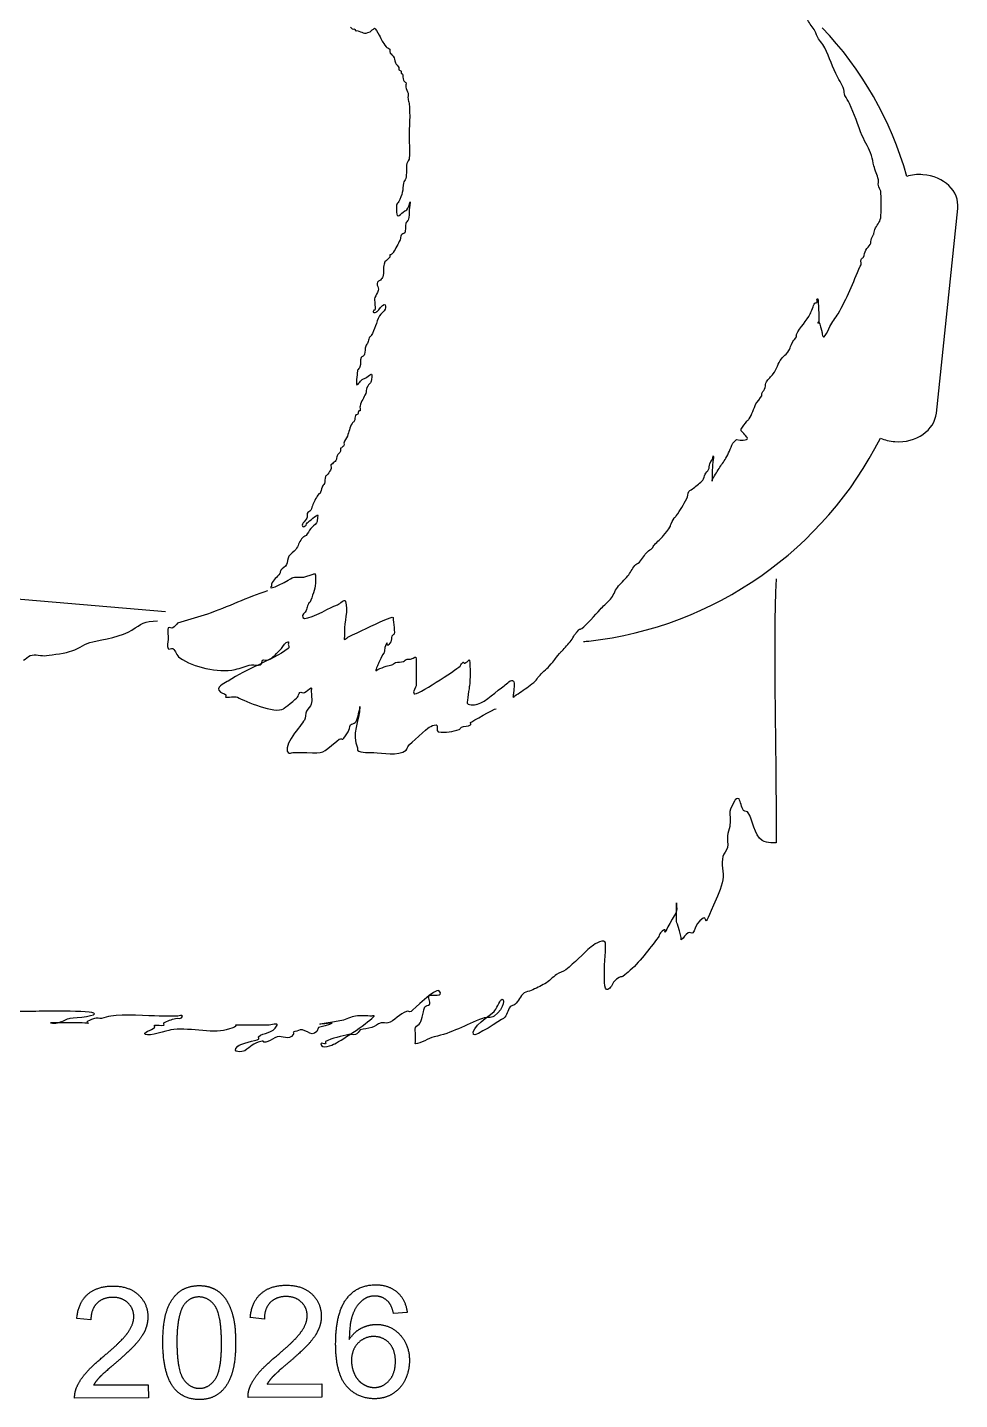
# Model space of a CAD drawing. Header units: millimetres. Extents: x 42 to 205, y 3 to 85.
# Drawn here: x 180.34 to 205.4, y 6.4 to 43.28 of the extents above; entities that cross this region are included whole.
import ezdxf

# ---------------------------------------------------------------- set-up
doc = ezdxf.new("R2010")
doc.units = ezdxf.units.MM
doc.layers.get('0').update_dxf_attribs({"linetype": 'CONTINUOUS'})

msp = doc.modelspace()

# ---------------------------------------------------------------- linework, layer by layer
for p, q in [((204.774, 32.916), (205.348, 38.415)), ((168.134, 28.947), (184.055, 27.578)), ((185.182, 27.514), (184.374, 27.266)), ((188.863, 27.046), (188.863, 26.891)), ((190.794, 26.301), (190.794, 25.587)), ((187.475, 23.787), (187.848, 23.787)), ((200.463, 22.483), (200.463, 21.551)), ((197.792, 19.502), (197.792, 19.75)), ((180.469, 16.83), (180.034, 16.83)), ((184.383, 16.706), (183.886, 16.706)), ((181.215, 16.52), (180.966, 16.52)), ((181.712, 16.52), (181.215, 16.52)), ((186.805, 16.457), (186.122, 16.457)), ((190.776, 16.023), (190.776, 16.209)), ((182.049, 8.539), (181.67, 8.576)), ((186.71, 8.561), (186.332, 8.598)), ((190.551, 8.739), (190.185, 8.708)), ((182.121, 6.787), (183.592, 6.794)), ((183.592, 6.794), (183.594, 6.44)), ((186.782, 6.809), (188.254, 6.816)), ((188.254, 6.816), (188.255, 6.462)), ((183.594, 6.44), (181.611, 6.431)), ((188.255, 6.462), (186.272, 6.453))]:
    msp.add_line(p, q)
for points, degree in [([(189.024, 43.291), (189.105, 43.191), (189.1, 43.275), (189.148, 43.229)], 3), ([(189.148, 43.229), (189.156, 43.221), (189.139, 43.202), (189.148, 43.198)], 3), ([(189.148, 43.198), (189.167, 43.188), (189.191, 43.203), (189.209, 43.198)], 3), ([(189.209, 43.198), (189.339, 43.165), (189.389, 43.086), (189.551, 43.167)], 3), ([(189.551, 43.167), (189.596, 43.19), (189.627, 43.241), (189.675, 43.26)], 3), ([(189.675, 43.26), (189.689, 43.265), (189.749, 43.166), (189.8, 43.073)], 3), ([(201.507, 43.196), (201.454, 43.295), (201.365, 43.373), (201.322, 43.476)], 3), ([(201.601, 42.979), (201.56, 43.047), (201.545, 43.127), (201.507, 43.196)], 3), ([(203.978, 39.28), (203.556, 40.795), (202.769, 42.163), (201.706, 43.276)], 3), ([(189.8, 43.073), (189.873, 42.94), (189.871, 42.895), (189.985, 42.763)], 3), ([(201.725, 42.824), (201.692, 42.881), (201.634, 42.922), (201.601, 42.979)], 3), ([(202.067, 42.047), (201.953, 42.292), (201.861, 42.589), (201.725, 42.824)], 3), ([(189.985, 42.763), (190.01, 42.735), (190.056, 42.731), (190.079, 42.701)], 3), ([(190.079, 42.701), (190.091, 42.684), (190.074, 42.659), (190.079, 42.638)], 3), ([(190.079, 42.638), (190.098, 42.563), (190.125, 42.576), (190.173, 42.514)], 3), ([(190.173, 42.514), (190.224, 42.448), (190.198, 42.412), (190.234, 42.328)], 3), ([(190.234, 42.328), (190.254, 42.28), (190.31, 42.253), (190.328, 42.203)], 3), ([(190.328, 42.203), (190.335, 42.184), (190.317, 42.159), (190.328, 42.141)], 3), ([(190.328, 42.141), (190.341, 42.122), (190.376, 42.129), (190.389, 42.11)], 3), ([(190.389, 42.11), (190.4, 42.093), (190.38, 42.067), (190.389, 42.048)], 3), ([(190.389, 42.048), (190.393, 42.039), (190.414, 42.057), (190.419, 42.048)], 3), ([(190.419, 42.048), (190.442, 42.003), (190.428, 41.907), (190.45, 41.862)], 3), ([(190.45, 41.862), (190.463, 41.835), (190.496, 41.824), (190.511, 41.799)], 3), ([(190.511, 41.799), (190.534, 41.765), (190.501, 41.715), (190.511, 41.675)], 3), ([(202.286, 41.612), (202.235, 41.763), (202.136, 41.903), (202.067, 42.047)], 3), ([(190.511, 41.675), (190.518, 41.646), (190.567, 41.557), (190.572, 41.52)], 3), ([(190.572, 41.52), (190.579, 41.469), (190.566, 41.416), (190.572, 41.365)], 3), ([(190.572, 41.365), (190.577, 41.322), (190.597, 41.283), (190.602, 41.241)], 3), ([(202.316, 41.457), (202.296, 41.506), (202.302, 41.562), (202.286, 41.612)], 3), ([(202.44, 41.24), (202.407, 41.316), (202.349, 41.38), (202.316, 41.457)], 3), ([(190.602, 41.241), (190.635, 40.938), (190.602, 40.613), (190.602, 40.309)], 3), ([(202.782, 40.37), (202.663, 40.657), (202.566, 40.956), (202.44, 41.24)], 3), ([(190.602, 40.309), (190.602, 40.14), (190.63, 39.948), (190.602, 39.781)], 3), ([(203.031, 39.842), (202.97, 40.022), (202.856, 40.195), (202.782, 40.37)], 3), ([(203.092, 39.563), (203.067, 39.654), (203.059, 39.752), (203.031, 39.842)], 3), ([(190.541, 39.626), (190.516, 39.501), (190.545, 39.343), (190.511, 39.222)], 3), ([(190.602, 39.781), (190.613, 39.718), (190.552, 39.68), (190.541, 39.626)], 3), ([(203.216, 39.19), (203.186, 39.318), (203.128, 39.437), (203.092, 39.563)], 3), ([(190.511, 39.222), (190.498, 39.177), (190.463, 39.142), (190.45, 39.098)], 3), ([(203.216, 39.035), (203.206, 39.086), (203.228, 39.14), (203.216, 39.19)], 3), ([(204.41, 39.325), (204.258, 39.336), (204.112, 39.319), (203.978, 39.28)], 3), ([(205.348, 38.415), (205.397, 38.88), (204.978, 39.286), (204.41, 39.325)], 3), ([(190.419, 38.849), (190.4, 38.781), (190.369, 38.672), (190.325, 38.601)], 3), ([(190.45, 39.098), (190.428, 39.023), (190.441, 38.927), (190.419, 38.849)], 3), ([(190.544, 38.383), (190.612, 38.475), (190.666, 38.804), (190.605, 38.383)], 3), ([(203.277, 38.88), (203.267, 38.934), (203.227, 38.98), (203.216, 39.035)], 3), ([(203.277, 38.165), (203.297, 38.3), (203.302, 38.755), (203.277, 38.88)], 3), ([(190.264, 38.508), (190.25, 38.463), (190.264, 38.373), (190.264, 38.321)], 3), ([(190.325, 38.601), (190.306, 38.569), (190.275, 38.543), (190.264, 38.508)], 3), ([(190.483, 38.352), (190.501, 38.366), (190.531, 38.365), (190.544, 38.383)], 3), ([(190.605, 38.383), (190.592, 38.291), (190.617, 38.191), (190.574, 38.104)], 3), ([(190.264, 38.321), (190.264, 38.111), (190.386, 38.28), (190.483, 38.352)], 3), ([(190.513, 38.01), (190.499, 37.966), (190.503, 37.782), (190.483, 37.762)], 3), ([(190.574, 38.104), (190.558, 38.07), (190.524, 38.046), (190.513, 38.01)], 3), ([(203.122, 37.855), (203.163, 37.976), (203.257, 38.029), (203.277, 38.165)], 3), ([(190.389, 37.7), (190.365, 37.664), (190.375, 37.615), (190.358, 37.576)], 3), ([(190.483, 37.762), (190.458, 37.736), (190.409, 37.731), (190.389, 37.7)], 3), ([(203.029, 37.606), (203.156, 37.86), (203.037, 37.601), (203.122, 37.855)], 3), ([(190.358, 37.576), (190.305, 37.457), (190.242, 37.344), (190.173, 37.234)], 3), ([(202.813, 37.11), (202.843, 37.168), (202.843, 37.238), (202.874, 37.296)], 3), ([(202.874, 37.296), (202.904, 37.354), (202.968, 37.392), (202.998, 37.451)], 3), ([(202.998, 37.451), (203.022, 37.498), (203.012, 37.556), (203.029, 37.606)], 3), ([(189.927, 36.923), (189.899, 36.815), (189.938, 36.688), (189.896, 36.581)], 3), ([(190.082, 37.11), (190.028, 37.03), (189.95, 37.014), (189.927, 36.923)], 3), ([(190.082, 37.172), (190.072, 37.153), (190.093, 37.127), (190.082, 37.11)], 3), ([(190.112, 37.172), (190.103, 37.166), (190.087, 37.181), (190.082, 37.172)], 3), ([(190.173, 37.234), (190.157, 37.209), (190.135, 37.188), (190.112, 37.172)], 3), ([(202.721, 36.861), (202.787, 36.912), (202.729, 36.989), (202.752, 37.047)], 3), ([(202.752, 37.047), (202.762, 37.074), (202.8, 37.083), (202.813, 37.11)], 3), ([(189.896, 36.581), (189.882, 36.547), (189.848, 36.523), (189.835, 36.488)], 3), ([(202.131, 35.588), (202.372, 35.99), (202.537, 36.431), (202.721, 36.861)], 3), ([(189.835, 36.488), (189.645, 36.426), (189.807, 36.298), (189.774, 36.209)], 3), ([(189.774, 36.209), (189.75, 36.144), (189.708, 36.086), (189.68, 36.022)], 3), ([(189.68, 36.022), (189.665, 35.986), (189.68, 35.906), (189.68, 35.867)], 3), ([(189.68, 35.867), (189.68, 35.805), (189.695, 35.741), (189.68, 35.681)], 3), ([(189.744, 35.65), (189.787, 35.678), (189.876, 35.836), (189.929, 35.836)], 3), ([(189.929, 35.836), (189.972, 35.836), (189.975, 35.752), (189.96, 35.712)], 3), ([(201.384, 35.588), (201.412, 35.642), (201.466, 35.812), (201.509, 35.867)], 3), ([(201.6, 35.929), (201.661, 34.727), (201.506, 35.808), (201.694, 35.122)], 3), ([(201.509, 35.867), (201.523, 35.885), (201.56, 35.878), (201.57, 35.898)], 3), ([(201.57, 35.898), (201.584, 35.926), (201.548, 35.969), (201.57, 35.991)], 3), ([(201.57, 35.991), (201.586, 36.008), (201.6, 35.952), (201.6, 35.929)], 3), ([(189.805, 35.526), (189.716, 35.362), (189.683, 35.155), (189.586, 34.998)], 3), ([(189.65, 35.681), (189.594, 35.568), (189.721, 35.635), (189.744, 35.65)], 3), ([(189.68, 35.681), (189.678, 35.671), (189.655, 35.69), (189.65, 35.681)], 3), ([(189.96, 35.712), (189.929, 35.637), (189.843, 35.597), (189.805, 35.526)], 3), ([(201.012, 35.029), (201.111, 35.226), (201.286, 35.391), (201.384, 35.588)], 3), ([(201.913, 35.246), (201.981, 35.363), (202.06, 35.472), (202.131, 35.588)], 3), ([(201.694, 35.122), (201.703, 35.09), (201.704, 34.886), (201.788, 34.997)], 3), ([(201.788, 34.997), (201.844, 35.072), (201.867, 35.166), (201.913, 35.246)], 3), ([(189.434, 34.718), (189.413, 34.648), (189.426, 34.57), (189.403, 34.5)], 3), ([(189.495, 34.811), (189.48, 34.777), (189.444, 34.754), (189.434, 34.718)], 3), ([(189.525, 34.935), (189.506, 34.897), (189.511, 34.85), (189.495, 34.811)], 3), ([(189.586, 34.998), (189.571, 34.972), (189.538, 34.962), (189.525, 34.935)], 3), ([(200.732, 34.501), (200.887, 34.679), (200.783, 34.592), (200.918, 34.842)], 3), ([(200.918, 34.842), (200.943, 34.888), (200.989, 34.92), (201.012, 34.966)], 3), ([(201.012, 34.966), (201.021, 34.985), (201.002, 35.01), (201.012, 35.029)], 3), ([(189.309, 34.407), (189.285, 34.335), (189.307, 34.23), (189.279, 34.159)], 3), ([(189.403, 34.5), (189.407, 34.448), (189.325, 34.449), (189.309, 34.407)], 3), ([(200.389, 33.973), (200.486, 34.094), (200.516, 34.255), (200.608, 34.376)], 3), ([(200.608, 34.376), (200.643, 34.423), (200.694, 34.457), (200.732, 34.501)], 3), ([(189.218, 34.066), (189.21, 34.041), (189.177, 33.725), (189.188, 33.693)], 3), ([(189.279, 34.159), (189.265, 34.124), (189.228, 34.101), (189.218, 34.066)], 3), ([(189.467, 33.879), (189.566, 33.945), (189.627, 34.06), (189.591, 33.817)], 3), ([(200.204, 33.755), (200.252, 33.838), (200.331, 33.898), (200.389, 33.973)], 3), ([(189.188, 33.693), (189.208, 33.63), (189.289, 33.777), (189.342, 33.817)], 3), ([(189.342, 33.817), (189.381, 33.845), (189.429, 33.853), (189.467, 33.879)], 3), ([(189.467, 33.6), (189.443, 33.552), (189.457, 33.493), (189.436, 33.445)], 3), ([(189.591, 33.817), (189.572, 33.684), (189.536, 33.735), (189.467, 33.6)], 3), ([(200.08, 33.445), (200.115, 33.531), (200.151, 33.521), (200.174, 33.6)], 3), ([(200.174, 33.6), (200.188, 33.651), (200.178, 33.71), (200.204, 33.755)], 3), ([(189.436, 33.445), (189.381, 33.313), (189.322, 33.255), (189.282, 33.103)], 3), ([(199.925, 33.165), (199.937, 33.188), (200.064, 33.341), (200.08, 33.383)], 3), ([(200.08, 33.383), (200.087, 33.402), (200.072, 33.426), (200.08, 33.445)], 3), ([(189.16, 32.854), (189.132, 32.809), (189.157, 32.743), (189.129, 32.699)], 3), ([(189.221, 32.885), (189.207, 32.867), (189.17, 32.874), (189.16, 32.854)], 3), ([(189.251, 32.979), (189.233, 32.951), (189.24, 32.912), (189.221, 32.885)], 3), ([(189.282, 32.979), (189.279, 32.969), (189.256, 32.987), (189.251, 32.979)], 3), ([(189.282, 33.103), (189.271, 33.063), (189.292, 33.019), (189.282, 32.979)], 3), ([(199.739, 32.761), (199.815, 32.863), (199.864, 33.053), (199.925, 33.165)], 3), ([(203.66, 32.149), (204.229, 32.109), (204.725, 32.452), (204.774, 32.916)], 3), ([(189.068, 32.637), (189.007, 32.536), (188.984, 32.405), (188.944, 32.295)], 3), ([(189.129, 32.699), (189.113, 32.675), (189.081, 32.662), (189.068, 32.637)], 3), ([(199.399, 32.202), (200.011, 32.127), (199.47, 32.395), (199.523, 32.482)], 3), ([(199.523, 32.482), (199.574, 32.554), (199.627, 32.627), (199.678, 32.699)], 3), ([(199.678, 32.699), (199.699, 32.72), (199.724, 32.738), (199.739, 32.761)], 3), ([(188.85, 32.109), (188.845, 32.089), (188.859, 32.065), (188.85, 32.047)], 3), ([(188.944, 32.295), (188.919, 32.23), (188.867, 32.177), (188.85, 32.109)], 3), ([(195.43, 26.788), (198.816, 27.16), (201.765, 29.255), (203.268, 32.242)], 3), ([(199.211, 31.892), (199.241, 31.964), (199.264, 32.042), (199.305, 32.109)], 3), ([(199.305, 32.109), (199.327, 32.147), (199.373, 32.165), (199.399, 32.202)], 3), ([(203.268, 32.242), (203.385, 32.191), (203.52, 32.159), (203.66, 32.149)], 3), ([(188.664, 31.767), (188.648, 31.727), (188.655, 31.68), (188.634, 31.643)], 3), ([(188.758, 31.891), (188.735, 31.845), (188.685, 31.815), (188.664, 31.767)], 3), ([(188.789, 31.985), (188.73, 31.988), (188.768, 31.912), (188.758, 31.891)], 3), ([(188.85, 32.047), (188.837, 32.021), (188.804, 32.008), (188.789, 31.985)], 3), ([(198.683, 31.55), (198.718, 31.648), (198.777, 31.661), (198.777, 31.767)], 3), ([(198.777, 31.767), (198.777, 31.798), (198.782, 31.705), (198.777, 31.674)], 3), ([(199.117, 31.705), (199.152, 31.765), (199.178, 31.829), (199.211, 31.892)], 3), ([(188.509, 31.425), (188.481, 31.371), (188.451, 31.319), (188.415, 31.27)], 3), ([(188.54, 31.55), (188.446, 31.528), (188.528, 31.464), (188.509, 31.425)], 3), ([(188.634, 31.643), (188.612, 31.605), (188.565, 31.586), (188.54, 31.55)], 3), ([(198.558, 31.271), (198.583, 31.316), (198.629, 31.348), (198.652, 31.395)], 3), ([(198.652, 31.395), (198.674, 31.443), (198.665, 31.501), (198.683, 31.55)], 3), ([(198.777, 31.674), (198.744, 31.476), (198.746, 31.285), (198.746, 31.084)], 3), ([(198.746, 31.115), (198.804, 31.221), (198.868, 31.324), (198.931, 31.426)], 3), ([(198.931, 31.426), (198.992, 31.52), (199.061, 31.609), (199.117, 31.705)], 3), ([(188.324, 31.022), (188.312, 30.986), (188.278, 30.962), (188.263, 30.928)], 3), ([(188.354, 31.208), (188.332, 31.149), (188.343, 31.082), (188.324, 31.022)], 3), ([(188.415, 31.27), (188.398, 31.246), (188.365, 31.235), (188.354, 31.208)], 3), ([(198.248, 30.898), (198.332, 30.968), (198.426, 31.031), (198.497, 31.115)], 3), ([(198.497, 31.115), (198.533, 31.158), (198.533, 31.222), (198.558, 31.271)], 3), ([(198.746, 31.084), (198.746, 31.074), (198.741, 31.106), (198.746, 31.115)], 3), ([(188.172, 30.742), (188.116, 30.666), (188.06, 30.55), (188.017, 30.462)], 3), ([(188.202, 30.742), (188.197, 30.733), (188.177, 30.75), (188.172, 30.742)], 3), ([(188.263, 30.928), (188.238, 30.868), (188.23, 30.801), (188.202, 30.742)], 3), ([(197.783, 30.152), (197.885, 30.303), (197.981, 30.456), (198.063, 30.618)], 3), ([(198.063, 30.618), (198.093, 30.677), (198.088, 30.75), (198.124, 30.805)], 3), ([(198.124, 30.805), (198.152, 30.848), (198.208, 30.865), (198.248, 30.898)], 3), ([(187.956, 30.307), (187.93, 30.272), (187.882, 30.253), (187.862, 30.214)], 3), ([(188.017, 30.462), (187.992, 30.413), (187.989, 30.352), (187.956, 30.307)], 3), ([(187.862, 30.121), (187.846, 30.042), (187.699, 29.947), (187.737, 29.872)], 3), ([(187.737, 29.872), (187.752, 29.843), (187.808, 29.88), (187.831, 29.903)], 3), ([(187.831, 29.903), (187.848, 29.92), (187.846, 29.949), (187.862, 29.966)], 3), ([(187.862, 30.214), (187.848, 30.186), (187.868, 30.151), (187.862, 30.121)], 3), ([(187.862, 29.966), (187.897, 30), (188.139, 30.185), (188.141, 30.183)], 3), ([(188.111, 29.966), (188.072, 29.903), (188.001, 29.867), (187.956, 29.81)], 3), ([(188.141, 30.121), (188.134, 30.068), (188.137, 30.011), (188.111, 29.966)], 3), ([(188.141, 30.183), (188.156, 30.168), (188.144, 30.141), (188.141, 30.121)], 3), ([(197.443, 29.624), (197.74, 29.986), (197.534, 29.789), (197.722, 30.09)], 3), ([(197.722, 30.09), (197.738, 30.115), (197.768, 30.128), (197.783, 30.152)], 3), ([(187.709, 29.531), (187.646, 29.446), (187.62, 29.338), (187.554, 29.251)], 3), ([(187.77, 29.593), (187.75, 29.572), (187.724, 29.554), (187.709, 29.531)], 3), ([(187.831, 29.624), (187.816, 29.606), (187.791, 29.603), (187.77, 29.593)], 3), ([(187.956, 29.81), (187.907, 29.753), (187.879, 29.681), (187.831, 29.624)], 3), ([(197.194, 29.376), (197.272, 29.463), (197.369, 29.534), (197.443, 29.624)], 3), ([(187.554, 29.251), (187.501, 29.182), (187.417, 29.138), (187.369, 29.065)], 3), ([(196.79, 28.91), (196.868, 28.997), (196.927, 29.103), (197.008, 29.19)], 3), ([(197.008, 29.19), (197.044, 29.228), (197.097, 29.246), (197.133, 29.283)], 3), ([(197.133, 29.283), (197.158, 29.309), (197.171, 29.348), (197.194, 29.376)], 3), ([(187.308, 28.847), (187.275, 28.782), (187.194, 28.753), (187.153, 28.692)], 3), ([(187.369, 29.065), (187.338, 29.018), (187.331, 28.893), (187.308, 28.847)], 3), ([(196.48, 28.537), (196.548, 28.625), (196.594, 28.731), (196.665, 28.817)], 3), ([(196.665, 28.817), (196.698, 28.857), (196.754, 28.872), (196.79, 28.91)], 3), ([(187.123, 28.599), (187.056, 28.5), (186.945, 28.439), (186.904, 28.319)], 3), ([(187.092, 28.288), (187.579, 28.519), (187.388, 28.506), (187.651, 28.506)], 3), ([(187.153, 28.692), (187.135, 28.665), (187.14, 28.626), (187.123, 28.599)], 3), ([(187.651, 28.506), (187.689, 28.506), (187.74, 28.499), (187.776, 28.506)], 3), ([(187.776, 28.506), (187.862, 28.523), (188.05, 28.604), (188.055, 28.599)], 3), ([(188.085, 28.413), (188.085, 28.223), (188.027, 28.064), (187.961, 27.885)], 3), ([(188.055, 28.599), (188.106, 28.55), (188.085, 28.471), (188.085, 28.413)], 3), ([(196.2, 28.227), (196.287, 28.337), (196.394, 28.428), (196.48, 28.537)], 3), ([(200.465, 28.462), (200.386, 26.557), (200.463, 24.223), (200.463, 22.483)], 3), ([(186.797, 28.135), (186.247, 27.963), (185.729, 27.697), (185.182, 27.514)], 3), ([(186.874, 28.226), (186.874, 28.204), (186.96, 28.226), (187.092, 28.288)], 3), ([(186.904, 28.257), (186.9, 28.243), (186.874, 28.241), (186.874, 28.226)], 3), ([(186.904, 28.319), (186.897, 28.3), (186.911, 28.277), (186.904, 28.257)], 3), ([(196.015, 27.916), (196.096, 28.006), (196.127, 28.132), (196.2, 28.227)], 3), ([(187.743, 27.419), (187.801, 27.304), (188.424, 27.651), (188.581, 27.729)], 3), ([(187.867, 27.73), (187.85, 27.69), (187.855, 27.643), (187.837, 27.605)], 3), ([(187.961, 27.885), (187.905, 27.734), (187.954, 27.931), (187.867, 27.73)], 3), ([(188.581, 27.729), (188.611, 27.744), (188.644, 27.746), (188.675, 27.76)], 3), ([(188.675, 27.76), (188.746, 27.796), (188.871, 27.929), (188.893, 27.854)], 3), ([(188.893, 27.854), (188.965, 27.609), (188.863, 27.305), (188.863, 27.046)], 3), ([(195.3, 27.171), (195.425, 27.279), (195.702, 27.6), (195.766, 27.668)], 3), ([(195.766, 27.668), (195.847, 27.753), (195.936, 27.829), (196.015, 27.916)], 3), ([(183.152, 27.081), (183.399, 27.245), (183.491, 27.329), (183.836, 27.329)], 3), ([(187.837, 27.605), (187.812, 27.556), (187.704, 27.498), (187.743, 27.419)], 3), ([(188.957, 26.891), (189.282, 27.054), (189.619, 27.206), (189.951, 27.357)], 3), ([(189.951, 27.357), (190.04, 27.398), (190.164, 27.442), (190.169, 27.419)], 3), ([(190.169, 27.419), (190.169, 27.414), (190.22, 27.053), (190.2, 26.984)], 3), ([(182.097, 26.77), (182.377, 26.826), (182.907, 26.917), (183.152, 27.081)], 3), ([(184.125, 27.142), (184.101, 27.13), (184.125, 26.882), (184.125, 26.831)], 3), ([(184.25, 27.142), (184.212, 27.123), (184.163, 27.16), (184.125, 27.142)], 3), ([(184.374, 27.266), (184.334, 27.224), (184.303, 27.168), (184.25, 27.142)], 3), ([(190.108, 26.767), (189.943, 26.477), (190.078, 26.943), (189.953, 26.612)], 3), ([(190.2, 26.984), (190.192, 26.956), (190.149, 26.949), (190.139, 26.922)], 3), ([(194.957, 26.798), (194.996, 26.846), (195.013, 26.906), (195.051, 26.953)], 3), ([(195.051, 26.953), (195.28, 27.239), (195.123, 27.015), (195.3, 27.171)], 3), ([(181.537, 26.522), (181.764, 26.606), (181.876, 26.726), (182.097, 26.77)], 3), ([(184.125, 26.831), (184.125, 26.748), (184.087, 26.657), (184.125, 26.583)], 3), ([(184.125, 26.583), (184.144, 26.546), (184.214, 26.606), (184.25, 26.583)], 3), ([(184.25, 26.583), (184.336, 26.525), (184.349, 26.392), (184.435, 26.334)], 3), ([(187.353, 26.583), (186.887, 26.256), (186.237, 26.045), (185.738, 25.713)], 3), ([(186.795, 26.272), (186.948, 26.333), (187.056, 26.47), (187.168, 26.583)], 3), ([(187.168, 26.583), (187.229, 26.645), (187.267, 26.769), (187.353, 26.769)], 3), ([(187.353, 26.769), (187.374, 26.769), (187.353, 26.728), (187.353, 26.707)], 3), ([(187.353, 26.707), (187.353, 26.665), (187.386, 26.606), (187.353, 26.583)], 3), ([(188.863, 26.891), (188.863, 26.87), (188.842, 26.829), (188.863, 26.829)], 3), ([(188.863, 26.829), (188.901, 26.829), (188.924, 26.874), (188.957, 26.891)], 3), ([(189.953, 26.612), (189.892, 26.312), (189.967, 26.576), (189.859, 26.363)], 3), ([(190.139, 26.922), (190.118, 26.874), (190.134, 26.813), (190.108, 26.767)], 3), ([(194.708, 26.519), (194.792, 26.612), (194.879, 26.7), (194.957, 26.798)], 3), ([(195.293, 26.774), (195.339, 26.779), (195.384, 26.784), (195.43, 26.788)], 3), ([(180.234, 26.273), (180.303, 26.301), (180.348, 26.374), (180.419, 26.397)], 3), ([(180.419, 26.397), (180.557, 26.443), (180.71, 26.38), (180.854, 26.397)], 3), ([(180.854, 26.397), (181.019, 26.418), (181.397, 26.469), (181.537, 26.522)], 3), ([(184.435, 26.334), (184.813, 26.082), (185.442, 25.927), (185.926, 26.024)], 3), ([(186.61, 26.148), (186.653, 26.165), (186.633, 26.246), (186.671, 26.272)], 3), ([(186.671, 26.272), (186.706, 26.295), (186.757, 26.257), (186.795, 26.272)], 3), ([(189.859, 26.363), (189.798, 26.241), (189.781, 26.176), (189.735, 26.084)], 3), ([(190.139, 26.146), (190.174, 26.156), (190.195, 26.199), (190.233, 26.208)], 3), ([(190.233, 26.208), (190.304, 26.226), (190.38, 26.218), (190.451, 26.239)], 3), ([(190.451, 26.239), (190.487, 26.25), (190.51, 26.289), (190.545, 26.301)], 3), ([(190.545, 26.301), (190.576, 26.311), (190.609, 26.295), (190.639, 26.301)], 3), ([(190.639, 26.301), (190.753, 26.324), (190.794, 26.408), (190.794, 26.301)], 3), ([(192.006, 26.177), (192.102, 26.272), (192.031, 26.159), (192.13, 26.208)], 3), ([(192.13, 26.208), (192.163, 26.225), (192.219, 26.307), (192.224, 26.27)], 3), ([(192.224, 26.27), (192.248, 26.104), (192.247, 25.747), (192.224, 25.587)], 3), ([(194.368, 26.115), (194.536, 26.299), (194.497, 26.281), (194.648, 26.456)], 3), ([(194.648, 26.456), (194.667, 26.479), (194.688, 26.498), (194.708, 26.519)], 3), ([(185.926, 26.024), (186.073, 26.053), (186.212, 26.121), (186.361, 26.148)], 3), ([(186.361, 26.148), (186.442, 26.163), (186.534, 26.117), (186.61, 26.148)], 3), ([(189.735, 26.084), (189.732, 26.077), (189.699, 25.99), (189.704, 25.99)], 3), ([(189.704, 25.99), (189.728, 25.99), (189.745, 26.012), (189.765, 26.021)], 3), ([(189.765, 26.021), (189.837, 26.053), (189.908, 26.09), (189.984, 26.115)], 3), ([(189.984, 26.115), (190.035, 26.131), (190.088, 26.131), (190.139, 26.146)], 3), ([(190.733, 25.369), (190.797, 25.306), (191.848, 26.01), (191.975, 26.115)], 3), ([(191.975, 26.115), (191.993, 26.129), (191.99, 26.16), (192.006, 26.177)], 3), ([(193.994, 25.711), (194.033, 25.745), (194.055, 25.795), (194.088, 25.835)], 3), ([(194.088, 25.835), (194.17, 25.936), (194.282, 26.021), (194.368, 26.115)], 3), ([(185.738, 25.713), (185.687, 25.679), (185.434, 25.576), (185.489, 25.465)], 3), ([(185.489, 25.465), (185.53, 25.381), (185.637, 25.379), (185.675, 25.34)], 3), ([(187.786, 25.402), (187.852, 25.436), (187.9, 25.503), (187.971, 25.527)], 3), ([(187.971, 25.527), (187.991, 25.533), (187.971, 25.485), (187.971, 25.464)], 3), ([(187.971, 25.464), (187.971, 25.34), (187.999, 25.213), (187.971, 25.092)], 3), ([(190.794, 25.587), (190.794, 25.546), (190.68, 25.422), (190.733, 25.369)], 3), ([(192.224, 25.587), (192.22, 25.558), (192.156, 25.132), (192.163, 25.121)], 3), ([(192.443, 25.09), (192.659, 25.148), (192.969, 25.462), (193.157, 25.587)], 3), ([(193.157, 25.587), (193.233, 25.638), (193.34, 25.777), (193.406, 25.711)], 3), ([(193.406, 25.711), (193.449, 25.668), (193.406, 25.455), (193.406, 25.37)], 3), ([(193.622, 25.432), (193.749, 25.523), (193.877, 25.609), (193.994, 25.711)], 3), ([(185.675, 25.34), (185.689, 25.326), (185.655, 25.285), (185.675, 25.278)], 3), ([(185.675, 25.278), (185.726, 25.261), (185.919, 25.311), (185.985, 25.278)], 3), ([(185.985, 25.278), (186.201, 25.17), (186.986, 24.822), (187.228, 24.968)], 3), ([(187.228, 24.968), (187.244, 24.978), (187.567, 25.233), (187.6, 25.278)], 3), ([(187.6, 25.278), (187.628, 25.315), (187.631, 25.37), (187.661, 25.402)], 3), ([(187.661, 25.402), (187.692, 25.432), (187.748, 25.384), (187.786, 25.402)], 3), ([(187.971, 25.092), (187.955, 25.019), (187.88, 24.972), (187.847, 24.905)], 3), ([(192.163, 25.121), (192.209, 25.032), (192.434, 25.088), (192.443, 25.09)], 3), ([(193.406, 25.37), (193.406, 25.339), (193.375, 25.276), (193.406, 25.276)], 3), ([(193.406, 25.276), (193.421, 25.276), (193.425, 25.299), (193.436, 25.307)], 3), ([(193.436, 25.307), (193.497, 25.351), (193.563, 25.388), (193.622, 25.432)], 3), ([(187.847, 24.905), (187.809, 24.829), (187.832, 24.728), (187.786, 24.657)], 3), ([(189.276, 25.03), (189.276, 24.646), (189.035, 24.269), (189.215, 23.912)], 3), ([(189.152, 24.595), (189.225, 24.668), (189.243, 24.872), (189.276, 24.968)], 3), ([(189.276, 24.968), (189.283, 24.987), (189.276, 25.05), (189.276, 25.03)], 3), ([(192.255, 24.595), (192.285, 24.625), (192.895, 24.968), (192.938, 24.968)], 3), ([(187.786, 24.657), (187.707, 24.538), (187.188, 23.951), (187.351, 23.787)], 3), ([(188.655, 24.098), (188.874, 24.279), (188.719, 23.976), (188.966, 24.346)], 3), ([(188.966, 24.346), (189.002, 24.401), (188.989, 24.48), (189.027, 24.533)], 3), ([(189.027, 24.533), (189.055, 24.57), (189.119, 24.562), (189.152, 24.595)], 3), ([(190.581, 23.974), (190.619, 24.013), (191.106, 24.454), (191.14, 24.471)], 3), ([(191.14, 24.471), (191.198, 24.5), (191.261, 24.533), (191.325, 24.533)], 3), ([(191.325, 24.533), (191.391, 24.533), (191.322, 24.356), (191.386, 24.346)], 3), ([(191.386, 24.346), (191.584, 24.318), (191.775, 24.352), (191.945, 24.409)], 3), ([(191.945, 24.409), (191.973, 24.418), (191.981, 24.46), (192.006, 24.471)], 3), ([(192.006, 24.471), (192.085, 24.503), (192.179, 24.495), (192.255, 24.533)], 3), ([(192.255, 24.533), (192.273, 24.542), (192.24, 24.581), (192.255, 24.595)], 3), ([(187.848, 23.787), (188.341, 23.787), (188.233, 23.745), (188.655, 24.098)], 3), ([(187.351, 23.787), (187.381, 23.758), (187.435, 23.787), (187.475, 23.787)], 3), ([(189.215, 23.912), (189.224, 23.893), (189.2, 23.864), (189.215, 23.85)], 3), ([(189.215, 23.85), (189.286, 23.778), (189.58, 23.787), (189.65, 23.787)], 3), ([(189.65, 23.787), (189.889, 23.787), (190.3, 23.685), (190.52, 23.85)], 3), ([(190.52, 23.85), (190.558, 23.877), (190.55, 23.941), (190.581, 23.974)], 3), ([(199.469, 22.545), (199.443, 22.584), (199.365, 22.524), (199.344, 22.483)], 3), ([(199.593, 22.235), (199.522, 22.306), (199.517, 22.472), (199.469, 22.545)], 3), ([(199.344, 22.483), (199.131, 22.055), (199.268, 22.286), (199.22, 21.8)], 3), ([(199.718, 22.172), (199.693, 22.212), (199.626, 22.202), (199.593, 22.235)], 3), ([(200.09, 21.427), (199.88, 21.554), (199.824, 22.002), (199.718, 22.172)], 3), ([(199.22, 21.8), (199.211, 21.715), (199.167, 21.636), (199.159, 21.551)], 3), ([(199.159, 21.551), (199.148, 21.448), (199.181, 21.342), (199.159, 21.241)], 3), ([(200.463, 21.365), (200.46, 21.354), (200.222, 21.349), (200.09, 21.427)], 3), ([(200.463, 21.551), (200.463, 21.489), (200.483, 21.424), (200.463, 21.365)], 3), ([(199.159, 21.241), (199.139, 21.15), (199.06, 21.081), (199.035, 20.992)], 3), ([(199.035, 20.992), (198.981, 20.804), (199.068, 20.564), (199.035, 20.371)], 3), ([(199.035, 20.371), (198.996, 20.141), (198.869, 19.885), (198.786, 19.688)], 3), ([(197.792, 19.75), (197.792, 19.444), (197.82, 19.576), (197.607, 19.191)], 3), ([(198.786, 19.688), (198.406, 18.802), (198.742, 19.662), (198.351, 19.191)], 3), ([(197.607, 19.191), (197.32, 18.676), (197.634, 19.218), (197.358, 18.943)], 3), ([(197.916, 18.818), (197.769, 19.406), (197.792, 19.062), (197.792, 19.502)], 3), ([(198.351, 19.191), (198.292, 19.12), (198.292, 19.008), (198.226, 18.943)], 3), ([(197.297, 18.818), (197.053, 18.513), (196.792, 18.139), (196.489, 17.887)], 3), ([(197.358, 18.943), (197.325, 18.91), (197.325, 18.854), (197.297, 18.818)], 3), ([(197.916, 18.756), (197.899, 18.745), (197.921, 18.798), (197.916, 18.818)], 3), ([(198.102, 18.943), (198.026, 18.897), (197.988, 18.805), (197.916, 18.756)], 3), ([(198.226, 18.943), (198.196, 18.913), (198.137, 18.964), (198.102, 18.943)], 3), ([(195.496, 18.57), (195.262, 18.366), (195.054, 18.142), (194.813, 17.949)], 3), ([(195.869, 18.694), (195.78, 18.783), (195.53, 18.6), (195.496, 18.57)], 3), ([(195.993, 17.452), (195.716, 17.175), (195.935, 18.627), (195.869, 18.694)], 3), ([(194.564, 17.825), (194.46, 17.746), (194.368, 17.641), (194.253, 17.576)], 3), ([(194.813, 17.949), (194.742, 17.891), (194.638, 17.88), (194.564, 17.825)], 3), ([(196.489, 17.887), (196.181, 17.63), (196.421, 17.862), (196.179, 17.7)], 3), ([(191.398, 17.39), (191.327, 17.461), (190.705, 16.868), (190.653, 16.831)], 3), ([(191.149, 17.265), (191.177, 17.285), (191.58, 17.207), (191.398, 17.39)], 3), ([(193.881, 17.39), (193.82, 17.363), (193.743, 17.37), (193.695, 17.328)], 3), ([(194.253, 17.576), (194.134, 17.507), (194.007, 17.446), (193.881, 17.39)], 3), ([(196.179, 17.7), (196.079, 17.634), (196.069, 17.528), (195.993, 17.452)], 3), ([(191.025, 16.955), (191.049, 16.994), (191.124, 16.978), (191.149, 17.017)], 3), ([(191.149, 17.017), (191.195, 17.086), (191.081, 17.219), (191.149, 17.265)], 3), ([(193.073, 17.141), (193.167, 17.236), (193.195, 16.912), (192.888, 16.706)], 3), ([(192.888, 16.831), (192.934, 16.877), (193.04, 17.107), (193.073, 17.141)], 3), ([(193.446, 17.017), (193.413, 16.984), (193.35, 16.991), (193.322, 16.955)], 3), ([(193.695, 17.328), (193.594, 17.241), (193.54, 17.111), (193.446, 17.017)], 3), ([(182.146, 16.768), (182.146, 16.864), (180.55, 16.83), (180.469, 16.83)], 3), ([(181.152, 16.52), (181.261, 16.547), (181.355, 16.613), (181.463, 16.644)], 3), ([(181.463, 16.644), (181.465, 16.645), (182.146, 16.697), (182.146, 16.768)], 3), ([(182.147, 16.644), (181.637, 16.474), (182.32, 16.52), (181.712, 16.52)], 3), ([(182.333, 16.644), (182.272, 16.635), (182.206, 16.664), (182.147, 16.644)], 3), ([(182.581, 16.706), (182.498, 16.692), (182.416, 16.656), (182.333, 16.644)], 3), ([(183.886, 16.706), (183.578, 16.706), (182.936, 16.765), (182.581, 16.706)], 3), ([(184.011, 16.52), (184.105, 16.582), (184.217, 16.609), (184.322, 16.644)], 3), ([(184.322, 16.644), (184.367, 16.659), (184.507, 16.602), (184.507, 16.706)], 3), ([(184.507, 16.706), (184.507, 16.748), (184.423, 16.706), (184.383, 16.706)], 3), ([(188.791, 16.582), (187.275, 16.329), (189.305, 16.705), (188.17, 16.395)], 3), ([(188.604, 15.961), (188.812, 16.065), (189.569, 16.57), (189.66, 16.706)], 3), ([(189.164, 16.706), (189.034, 16.686), (188.917, 16.614), (188.791, 16.582)], 3), ([(189.599, 16.706), (189.454, 16.706), (189.307, 16.728), (189.164, 16.706)], 3), ([(189.66, 16.706), (189.671, 16.723), (189.619, 16.706), (189.599, 16.706)], 3), ([(190.528, 16.831), (190.371, 16.778), (190.199, 16.562), (190.032, 16.52)], 3), ([(190.653, 16.831), (190.62, 16.807), (190.569, 16.844), (190.528, 16.831)], 3), ([(190.9, 16.52), (190.951, 16.605), (190.992, 16.898), (191.025, 16.955)], 3), ([(192.577, 16.644), (192.115, 16.471), (191.745, 16.241), (191.273, 16.147)], 3), ([(192.329, 16.209), (192.243, 16.38), (192.795, 16.737), (192.888, 16.831)], 3), ([(193.136, 16.644), (193.075, 16.604), (192.366, 16.136), (192.329, 16.209)], 3), ([(192.888, 16.706), (192.799, 16.648), (192.677, 16.681), (192.577, 16.644)], 3), ([(193.322, 16.955), (193.238, 16.851), (193.246, 16.718), (193.136, 16.644)], 3), ([(180.966, 16.52), (181.027, 16.52), (181.093, 16.505), (181.152, 16.52)], 3), ([(183.513, 16.209), (183.422, 16.255), (183.678, 16.333), (183.762, 16.395)], 3), ([(184.196, 16.333), (184.107, 16.315), (183.613, 16.159), (183.513, 16.209)], 3), ([(183.762, 16.395), (183.779, 16.408), (183.742, 16.453), (183.762, 16.458)], 3), ([(183.762, 16.458), (183.843, 16.478), (183.93, 16.438), (184.011, 16.458)], 3), ([(184.011, 16.458), (184.031, 16.463), (183.994, 16.508), (184.011, 16.52)], 3), ([(185.687, 16.333), (185.301, 16.223), (184.611, 16.416), (184.196, 16.333)], 3), ([(186.122, 16.457), (185.69, 16.457), (186.218, 16.485), (185.687, 16.333)], 3), ([(186.557, 16.147), (186.689, 16.279), (186.935, 16.22), (187.054, 16.457)], 3), ([(187.054, 16.457), (187.092, 16.532), (186.889, 16.457), (186.805, 16.457)], 3), ([(187.673, 16.333), (187.612, 16.313), (187.549, 16.292), (187.488, 16.271)], 3), ([(187.488, 16.271), (187.488, 16.25), (187.507, 16.217), (187.488, 16.209)], 3), ([(188.17, 16.395), (188.043, 16.044), (187.835, 16.374), (187.673, 16.333)], 3), ([(189.287, 16.334), (189.246, 16.292), (189.215, 16.231), (189.162, 16.209)], 3), ([(189.597, 16.396), (189.493, 16.375), (189.389, 16.354), (189.287, 16.334)], 3), ([(189.846, 16.52), (189.757, 16.495), (189.686, 16.425), (189.597, 16.396)], 3), ([(190.032, 16.52), (189.971, 16.505), (189.905, 16.537), (189.846, 16.52)], 3), ([(190.776, 16.209), (190.776, 16.272), (190.753, 16.338), (190.776, 16.396)], 3), ([(190.776, 16.396), (190.798, 16.45), (190.87, 16.47), (190.9, 16.52)], 3), ([(186.184, 15.774), (186.12, 15.731), (185.806, 15.707), (185.998, 15.898)], 3), ([(185.998, 15.898), (186.057, 15.958), (186.49, 16.051), (186.557, 16.085)], 3), ([(186.619, 16.022), (186.403, 15.968), (186.352, 15.886), (186.184, 15.774)], 3), ([(186.557, 16.085), (186.576, 16.094), (186.543, 16.132), (186.557, 16.147)], 3), ([(186.804, 16.022), (186.619, 15.96), (186.743, 16.053), (186.619, 16.022)], 3), ([(187.053, 16.147), (186.964, 16.117), (186.893, 16.052), (186.804, 16.022)], 3), ([(187.488, 16.209), (187.368, 16.021), (187.192, 16.193), (187.053, 16.147)], 3), ([(188.356, 15.961), (188.325, 15.932), (188.231, 16.002), (188.231, 15.961)], 3), ([(188.231, 15.961), (188.231, 15.794), (188.547, 15.932), (188.604, 15.961)], 3), ([(188.356, 16.023), (188.337, 16.014), (188.37, 15.975), (188.356, 15.961)], 3), ([(188.977, 16.209), (188.804, 16.175), (188.513, 16.102), (188.356, 16.023)], 3), ([(189.162, 16.209), (189.104, 16.186), (189.038, 16.222), (188.977, 16.209)], 3), ([(190.776, 15.961), (190.755, 15.961), (190.776, 16.002), (190.776, 16.023)], 3), ([(191.273, 16.147), (191.128, 16.118), (190.914, 15.961), (190.776, 15.961)], 3), ([(181.67, 8.576), (181.707, 8.999), (181.96, 9.223)], 2), ([(181.96, 9.223), (182.212, 9.446), (182.64, 9.448)], 2), ([(182.64, 9.448), (183.072, 9.45), (183.325, 9.212)], 2), ([(184.087, 8.779), (184.195, 9.103), (184.41, 9.28)], 2), ([(184.41, 9.28), (184.625, 9.457), (184.952, 9.459)], 2), ([(184.952, 9.459), (185.194, 9.46), (185.377, 9.364)], 2), ([(185.377, 9.364), (185.559, 9.267), (185.679, 9.085)], 2), ([(186.332, 8.598), (186.369, 9.022), (186.621, 9.245)], 2), ([(186.621, 9.245), (186.874, 9.468), (187.302, 9.47)], 2), ([(187.302, 9.47), (187.733, 9.472), (187.986, 9.234)], 2), ([(187.986, 9.234), (188.239, 8.996), (188.241, 8.642)], 2), ([(188.942, 9.134), (189.221, 9.479), (189.696, 9.481)], 2), ([(189.696, 9.481), (190.05, 9.483), (190.277, 9.286)], 2), ([(190.277, 9.286), (190.504, 9.088), (190.551, 8.739)], 2), ([(182.208, 8.981), (182.05, 8.821), (182.049, 8.539)], 2), ([(182.633, 9.143), (182.367, 9.142), (182.208, 8.981)], 2), ([(183.042, 8.995), (182.885, 9.144), (182.633, 9.143)], 2), ([(183.201, 8.626), (183.2, 8.845), (183.042, 8.995)], 2), ([(183.325, 9.212), (183.578, 8.974), (183.579, 8.62)], 2), ([(184.546, 8.937), (184.357, 8.662), (184.36, 7.923)], 2), ([(184.95, 9.154), (184.696, 9.153), (184.546, 8.937)], 2), ([(185.382, 8.913), (185.208, 9.155), (184.95, 9.154)], 2), ([(185.559, 7.929), (185.556, 8.67), (185.382, 8.913)], 2), ([(185.679, 9.085), (185.798, 8.902), (185.867, 8.64)], 2), ([(186.87, 9.004), (186.711, 8.843), (186.71, 8.561)], 2), ([(187.295, 9.165), (187.029, 9.164), (186.87, 9.004)], 2), ([(187.704, 9.017), (187.547, 9.166), (187.295, 9.165)], 2), ([(187.862, 8.648), (187.861, 8.867), (187.704, 9.017)], 2), ([(188.627, 7.868), (188.623, 8.738), (188.942, 9.134)], 2), ([(189.366, 9.079), (189.193, 8.951), (189.094, 8.707)], 2), ([(189.675, 9.179), (189.499, 9.178), (189.366, 9.079)], 2), ([(190.044, 9.023), (189.894, 9.18), (189.675, 9.179)], 2), ([(190.185, 8.708), (190.134, 8.925), (190.044, 9.023)], 2), ([(183.031, 8.182), (183.202, 8.417), (183.201, 8.626)], 2), ([(183.579, 8.62), (183.58, 8.439), (183.507, 8.265)], 2), ([(183.982, 7.922), (183.979, 8.454), (184.087, 8.779)], 2), ([(185.867, 8.64), (185.936, 8.377), (185.938, 7.931)], 2), ([(187.692, 8.204), (187.863, 8.439), (187.862, 8.648)], 2), ([(188.241, 8.642), (188.242, 8.462), (188.169, 8.287)], 2), ([(189.094, 8.707), (188.995, 8.463), (188.993, 8.013)], 2), ([(182.373, 7.544), (182.86, 7.947), (183.031, 8.182)], 2), ([(183.507, 8.265), (183.434, 8.091), (183.264, 7.898)], 2), ([(187.034, 7.566), (187.522, 7.969), (187.692, 8.204)], 2), ([(188.169, 8.287), (188.096, 8.113), (187.926, 7.92)], 2), ([(188.993, 8.013), (189.125, 8.216), (189.317, 8.315)], 2), ([(189.317, 8.315), (189.509, 8.414), (189.719, 8.415)], 2), ([(189.719, 8.415), (190.088, 8.417), (190.348, 8.147)], 2), ([(190.348, 8.147), (190.608, 7.877), (190.61, 7.448)], 2), ([(183.264, 7.898), (183.094, 7.705), (182.699, 7.367)], 2), ([(184.284, 6.703), (183.986, 7.076), (183.982, 7.922)], 2), ([(184.36, 7.923), (184.364, 7.185), (184.538, 6.941)], 2), ([(185.391, 6.946), (185.563, 7.192), (185.559, 7.929)], 2), ([(185.938, 7.931), (185.94, 7.403), (185.833, 7.078)], 2), ([(187.926, 7.92), (187.756, 7.727), (187.361, 7.389)], 2), ([(188.923, 6.753), (188.631, 7.09), (188.627, 7.868)], 2), ([(189.225, 7.909), (189.051, 7.729), (189.053, 7.438)], 2), ([(189.647, 8.09), (189.398, 8.089), (189.225, 7.909)], 2), ([(190.066, 7.913), (189.899, 8.091), (189.647, 8.09)], 2), ([(190.234, 7.423), (190.232, 7.734), (190.066, 7.913)], 2), ([(181.893, 7.087), (182.059, 7.284), (182.373, 7.544)], 2), ([(186.555, 7.109), (186.721, 7.306), (187.034, 7.566)], 2), ([(187.361, 7.389), (187.03, 7.109), (186.937, 7.01)], 2), ([(189.053, 7.438), (189.054, 7.248), (189.135, 7.074)], 2), ([(190.068, 6.911), (190.235, 7.1), (190.234, 7.423)], 2), ([(190.61, 7.448), (190.611, 7.165), (190.491, 6.922)], 2), ([(181.652, 6.687), (181.727, 6.89), (181.893, 7.087)], 2), ([(182.699, 7.367), (182.369, 7.087), (182.275, 6.988)], 2), ([(185.833, 7.078), (185.727, 6.753), (185.512, 6.575)], 2), ([(186.314, 6.709), (186.389, 6.912), (186.555, 7.109)], 2), ([(186.937, 7.01), (186.843, 6.91), (186.782, 6.809)], 2), ([(189.135, 7.074), (189.217, 6.901), (189.363, 6.81)], 2), ([(181.611, 6.431), (181.606, 6.564), (181.652, 6.687)], 2), ([(182.275, 6.988), (182.182, 6.888), (182.121, 6.787)], 2), ([(184.967, 6.396), (184.533, 6.394), (184.284, 6.703)], 2), ([(184.538, 6.941), (184.712, 6.697), (184.966, 6.698)], 2), ([(184.966, 6.698), (185.219, 6.7), (185.391, 6.946)], 2), ([(186.272, 6.453), (186.268, 6.586), (186.314, 6.709)], 2), ([(189.676, 6.418), (189.215, 6.416), (188.923, 6.753)], 2), ([(189.363, 6.81), (189.508, 6.72), (189.668, 6.721)], 2), ([(189.668, 6.721), (189.901, 6.722), (190.068, 6.911)], 2), ([(190.491, 6.922), (190.37, 6.679), (190.158, 6.549)], 2), ([(185.512, 6.575), (185.296, 6.397), (184.967, 6.396)], 2), ([(190.158, 6.549), (189.946, 6.419), (189.676, 6.418)], 2)]:
    msp.add_open_spline(points, degree=degree)

doc.saveas('drawing.dxf')
